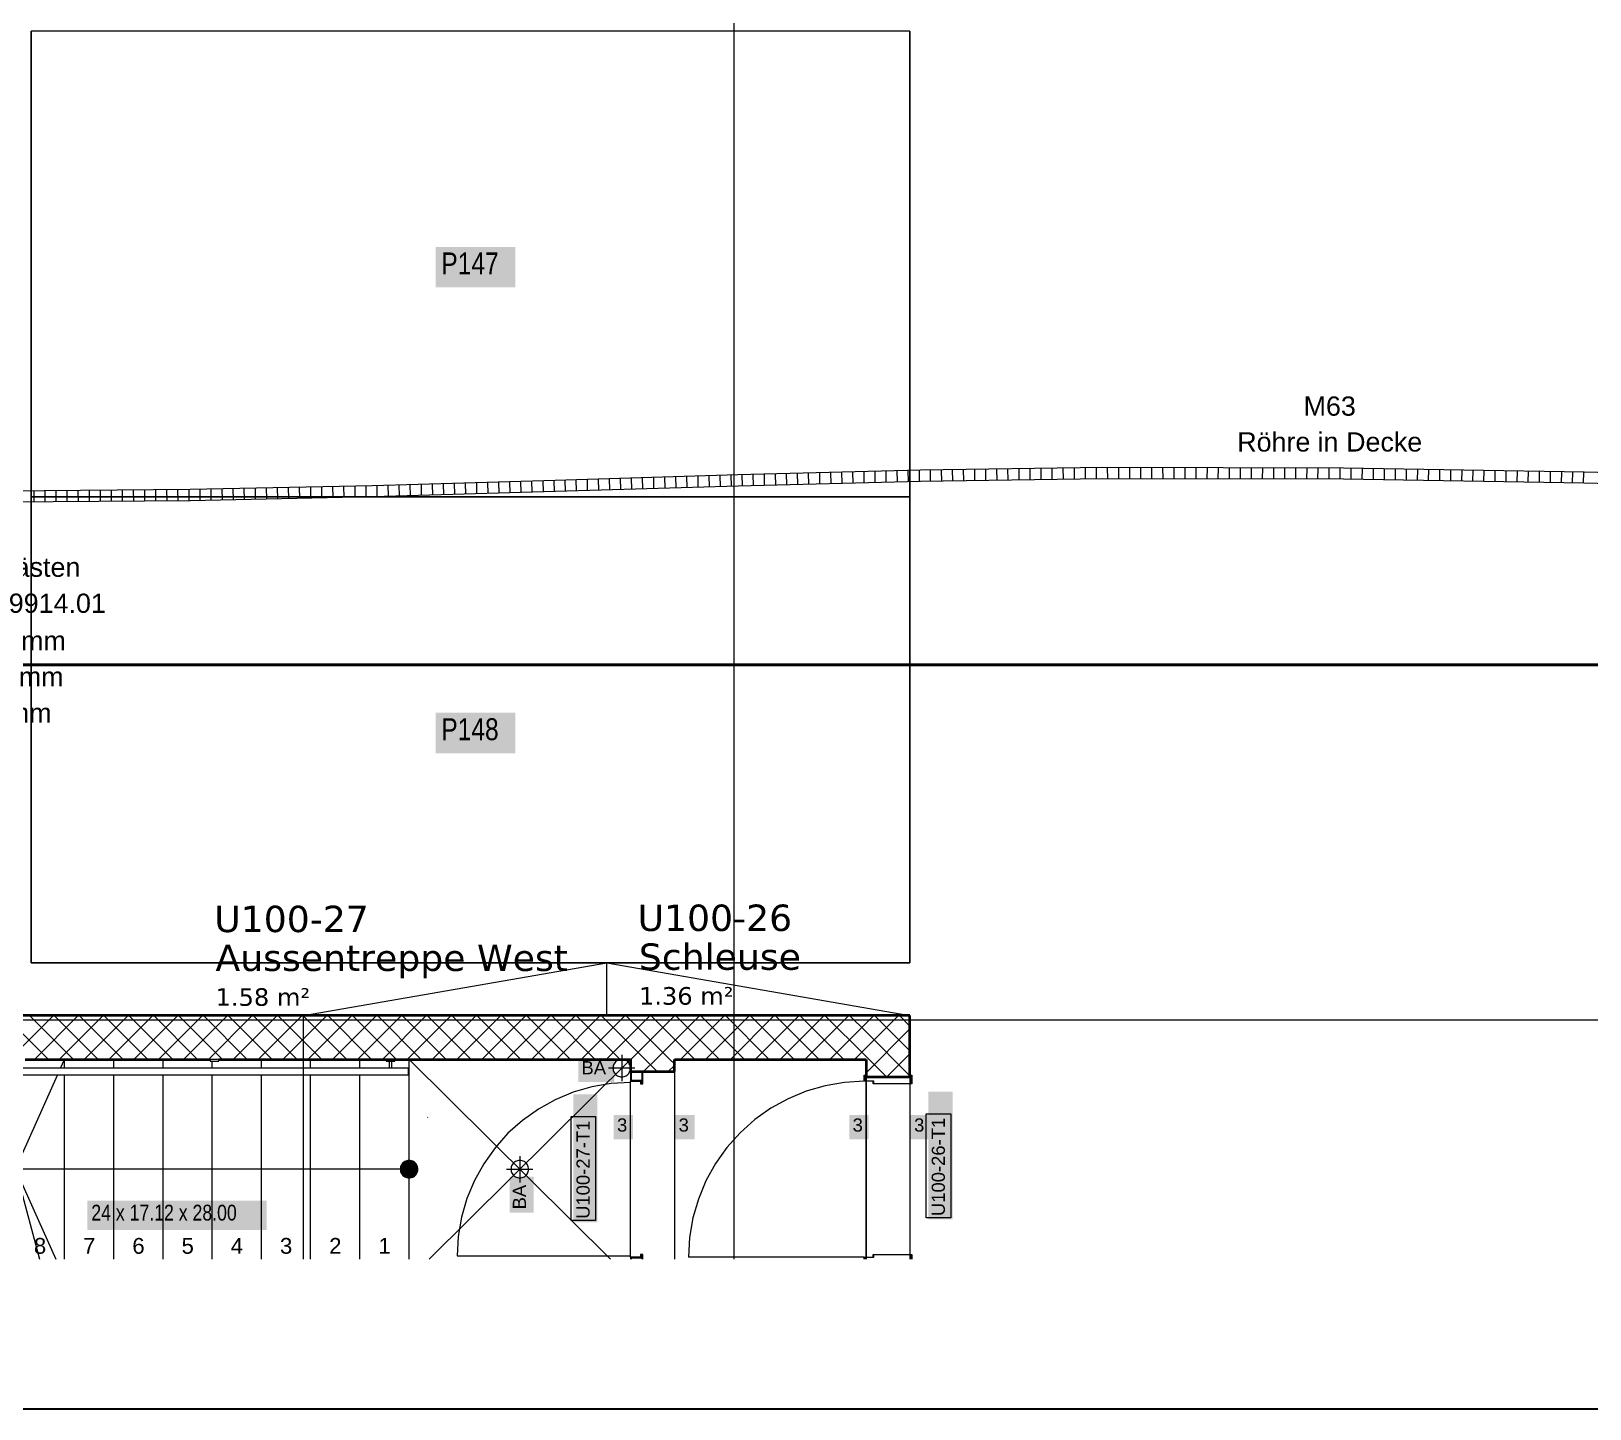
# Model space of a CAD drawing. Extents: x -882 to 613, y -179 to 707.
# Drawn here: x -494.5 to -317.1, y -174.5 to -17.7 of the extents above; entities that cross this region are included whole.
import ezdxf
from ezdxf.lldxf.tags import DXFTag

# ---------------------------------------------------------------- set-up
doc = ezdxf.new("R2010")
doc.units = 0
doc.layers.get('0').update_dxf_attribs({"lineweight": 13})
for name, color, linetype, lineweight, true_color in [('A-____-MATC-OTLN', 7, 'Strichpunkt - Mittel', 40, 0x0080ff), ('A-DETL-____-OTLN', 5, 'Continuous', 9, 0x0000ff), ('EL01_WAN_Röhre Decke', 1, 'Continuous', 13, 0xff0000), ('EL01_WAN_Röhre Decke Typ', 1, 'Continuous', 13, 0xff0000)]:
    doc.layers.add(name, color=color, linetype=linetype, lineweight=lineweight, true_color=true_color)
for name, color, linetype, lineweight in [('A-____-NOTE-TEXT', 7, 'Continuous', 9), ('A-AREA-____-IDEN', 7, 'Continuous', 5), ('A-DOOR-____-IDEN', 7, 'Continuous', 5), ('A-DOOR-____-OTLN', 7, 'Continuous', 9), ('A-DOOR-FRAM-MCUT', 7, 'Continuous', 9), ('A-DOOR-OPNG-OTLN', 7, 'Continuous', 9), ('A-FLOR-____-OTLN', 7, 'Continuous', 9), ('A-FLOR-HRAL-OTLN', 7, 'Continuous', 9), ('A-WALL-____-MCUT', 7, 'Continuous', 35), ('A-WALL-____-PATT', 7, 'Continuous', 35), ('C-PRKG-____-IDEN', 7, 'Continuous', 5), ('C-PRKG-____-OTLN', 7, 'Continuous', 9), ('I-WALL-____-OTLN', 7, 'Continuous', 9), ('S-GRID-____-OTLN', 7, 'Continuous', 5), ('S-STRS-____-IDEN', 7, 'Continuous', 9), ('S-STRS-____-MBND', 7, '_Strichpunkt - Fein', 9), ('S-STRS-____-OTLN', 7, 'Continuous', 9)]:
    doc.layers.add(name, color=color, linetype=linetype, lineweight=lineweight)
doc.styles.get("Standard").update_dxf_attribs({"font": 'arial.ttf'})
tags = doc.linetypes.add('_Rasterlinie_', pattern=[0.375, 0.2, -0.05, 0.075, -0.05]).pattern_tags.tags
tags[10:11] = [DXFTag(74, 4), DXFTag(75, 0), DXFTag(340, '0'), DXFTag(46, 1.0), DXFTag(50, 0.0), DXFTag(44, 0.0), DXFTag(45, 0.0)]
tags[8:9] = [DXFTag(74, 4), DXFTag(75, 0), DXFTag(340, '0'), DXFTag(46, 1.0), DXFTag(50, 0.0), DXFTag(44, 0.0), DXFTag(45, 0.0)]
tags[6:7] = [DXFTag(74, 4), DXFTag(75, 0), DXFTag(340, '0'), DXFTag(46, 1.0), DXFTag(50, 0.0), DXFTag(44, 0.0), DXFTag(45, 0.0)]
tags[4:5] = [DXFTag(74, 4), DXFTag(75, 0), DXFTag(340, '0'), DXFTag(46, 1.0), DXFTag(50, 0.0), DXFTag(44, 0.0), DXFTag(45, 0.0)]
tags = doc.linetypes.add('_Strichpunkt - Fein', pattern=[0.2, 0.1, -0.05, 0, -0.05]).pattern_tags.tags
tags[10:11] = [DXFTag(74, 4), DXFTag(75, 0), DXFTag(340, '0'), DXFTag(46, 1.0), DXFTag(50, 0.0), DXFTag(44, 0.0), DXFTag(45, 0.0)]
tags[8:9] = [DXFTag(74, 4), DXFTag(75, 0), DXFTag(340, '0'), DXFTag(46, 1.0), DXFTag(50, 0.0), DXFTag(44, 0.0), DXFTag(45, 0.0)]
tags[6:7] = [DXFTag(74, 4), DXFTag(75, 0), DXFTag(340, '0'), DXFTag(46, 1.0), DXFTag(50, 0.0), DXFTag(44, 0.0), DXFTag(45, 0.0)]
tags[4:5] = [DXFTag(74, 4), DXFTag(75, 0), DXFTag(340, '0'), DXFTag(46, 1.0), DXFTag(50, 0.0), DXFTag(44, 0.0), DXFTag(45, 0.0)]
tags = doc.linetypes.add('_Verdeckte Linien_', pattern=[0.15, 0.1, -0.05]).pattern_tags.tags
tags[6:7] = [DXFTag(74, 4), DXFTag(75, 0), DXFTag(340, '0'), DXFTag(46, 1.0), DXFTag(50, 0.0), DXFTag(44, 0.0), DXFTag(45, 0.0)]
tags[4:5] = [DXFTag(74, 4), DXFTag(75, 0), DXFTag(340, '0'), DXFTag(46, 1.0), DXFTag(50, 0.0), DXFTag(44, 0.0), DXFTag(45, 0.0)]
tags = doc.linetypes.add('Gestrichelt', pattern=[0.1, 0.05, -0.05]).pattern_tags.tags
tags[6:7] = [DXFTag(74, 4), DXFTag(75, 0), DXFTag(340, '0'), DXFTag(46, 1.0), DXFTag(50, 0.0), DXFTag(44, 0.0), DXFTag(45, 0.0)]
tags[4:5] = [DXFTag(74, 4), DXFTag(75, 0), DXFTag(340, '0'), DXFTag(46, 1.0), DXFTag(50, 0.0), DXFTag(44, 0.0), DXFTag(45, 0.0)]
tags = doc.linetypes.add('Grundrissdarstellung Sturz', pattern=[0.25, 0.15, -0.05, 0, -0.05]).pattern_tags.tags
tags[10:11] = [DXFTag(74, 4), DXFTag(75, 0), DXFTag(340, '0'), DXFTag(46, 1.0), DXFTag(50, 0.0), DXFTag(44, 0.0), DXFTag(45, 0.0)]
tags[8:9] = [DXFTag(74, 4), DXFTag(75, 0), DXFTag(340, '0'), DXFTag(46, 1.0), DXFTag(50, 0.0), DXFTag(44, 0.0), DXFTag(45, 0.0)]
tags[6:7] = [DXFTag(74, 4), DXFTag(75, 0), DXFTag(340, '0'), DXFTag(46, 1.0), DXFTag(50, 0.0), DXFTag(44, 0.0), DXFTag(45, 0.0)]
tags[4:5] = [DXFTag(74, 4), DXFTag(75, 0), DXFTag(340, '0'), DXFTag(46, 1.0), DXFTag(50, 0.0), DXFTag(44, 0.0), DXFTag(45, 0.0)]
tags = doc.linetypes.add('Strichpunkt - Mittel', pattern=[0.35, 0.15, -0.1, 0, -0.1]).pattern_tags.tags
tags[10:11] = [DXFTag(74, 4), DXFTag(75, 0), DXFTag(340, '0'), DXFTag(46, 1.0), DXFTag(50, 0.0), DXFTag(44, 0.0), DXFTag(45, 0.0)]
tags[8:9] = [DXFTag(74, 4), DXFTag(75, 0), DXFTag(340, '0'), DXFTag(46, 1.0), DXFTag(50, 0.0), DXFTag(44, 0.0), DXFTag(45, 0.0)]
tags[6:7] = [DXFTag(74, 4), DXFTag(75, 0), DXFTag(340, '0'), DXFTag(46, 1.0), DXFTag(50, 0.0), DXFTag(44, 0.0), DXFTag(45, 0.0)]
tags[4:5] = [DXFTag(74, 4), DXFTag(75, 0), DXFTag(340, '0'), DXFTag(46, 1.0), DXFTag(50, 0.0), DXFTag(44, 0.0), DXFTag(45, 0.0)]

# ---------------------------------------------------------------- blocks, each defined once
blk = doc.blocks.new('Referenz-A0UJ2IESXE', base_point=(-902.38, -164.15))
at = {"layer": 'A-____-MATC-OTLN', "color": 0, "linetype": 'Strichpunkt - Mittel', "ltscale": 0.4}
blk.add_line((-854.49, -89.81), (391.8, -89.81), dxfattribs=at)
at = {"layer": 'A-____-NOTE-TEXT', "color": 0, "linetype": 'Continuous', "lineweight": 5, "ltscale": 0.13}
for p, q in [((-427.69, -134.78), (-427.81, -134.84)), ((-427.57, -134.74), (-427.69, -134.78)), ((-427.44, -134.72), (-427.57, -134.74)), ((-427.31, -134.71), (-427.44, -134.72)), ((-427.31, -134.21), (-427.31, -137.21)), ((-427.18, -134.72), (-427.31, -134.71)), ((-427.05, -134.74), (-427.18, -134.72)), ((-426.93, -134.78), (-427.05, -134.74)), ((-426.81, -134.84), (-426.93, -134.78)), ((-425.81, -135.71), (-428.81, -135.71)), ((-428.3, -135.58), (-428.31, -135.71)), ((-428.31, -135.71), (-428.3, -135.84)), ((-428.28, -135.45), (-428.3, -135.58)), ((-428.3, -135.84), (-428.28, -135.97)), ((-428.24, -135.33), (-428.28, -135.45)), ((-428.28, -135.97), (-428.24, -136.09)), ((-428.18, -135.21), (-428.24, -135.33)), ((-428.24, -136.09), (-428.18, -136.21)), ((-428.11, -135.1), (-428.18, -135.21)), ((-428.18, -136.21), (-428.11, -136.32)), ((-428.02, -135), (-428.11, -135.1)), ((-428.11, -136.32), (-428.02, -136.42)), ((-427.92, -134.91), (-428.02, -135)), ((-428.02, -136.42), (-427.92, -136.5)), ((-427.81, -134.84), (-427.92, -134.91)), ((-427.92, -136.5), (-427.81, -136.57)), ((-426.7, -134.91), (-426.81, -134.84)), ((-426.81, -136.57), (-426.7, -136.5)), ((-426.61, -135), (-426.7, -134.91)), ((-426.7, -136.5), (-426.61, -136.42)), ((-426.52, -135.1), (-426.61, -135)), ((-426.61, -136.42), (-426.52, -136.32)), ((-426.45, -135.21), (-426.52, -135.1)), ((-426.52, -136.32), (-426.45, -136.21)), ((-426.39, -135.33), (-426.45, -135.21)), ((-426.45, -136.21), (-426.39, -136.09)), ((-426.35, -135.45), (-426.39, -135.33)), ((-426.39, -136.09), (-426.35, -135.97)), ((-426.32, -135.58), (-426.35, -135.45)), ((-426.35, -135.97), (-426.32, -135.84)), ((-426.31, -135.71), (-426.32, -135.58)), ((-426.32, -135.84), (-426.31, -135.71)), ((-427.81, -136.57), (-427.69, -136.63)), ((-427.69, -136.63), (-427.57, -136.67)), ((-427.57, -136.67), (-427.44, -136.7)), ((-427.44, -136.7), (-427.31, -136.71)), ((-427.31, -136.71), (-427.18, -136.7)), ((-427.18, -136.7), (-427.05, -136.67)), ((-427.05, -136.67), (-426.93, -136.63)), ((-426.93, -136.63), (-426.81, -136.57)), ((-440.41, -147.21), (-437.41, -147.21)), ((-439.9, -147.08), (-439.91, -147.21)), ((-439.91, -147.21), (-439.9, -147.34)), ((-439.88, -146.95), (-439.9, -147.08)), ((-439.84, -146.83), (-439.88, -146.95)), ((-439.78, -146.71), (-439.84, -146.83)), ((-439.71, -146.6), (-439.78, -146.71)), ((-439.62, -146.5), (-439.71, -146.6)), ((-439.52, -146.41), (-439.62, -146.5)), ((-439.41, -146.34), (-439.52, -146.41)), ((-439.29, -146.28), (-439.41, -146.34)), ((-439.17, -146.24), (-439.29, -146.28)), ((-439.04, -146.22), (-439.17, -146.24)), ((-438.91, -146.21), (-439.04, -146.22)), ((-438.91, -145.71), (-438.91, -148.71)), ((-438.78, -146.22), (-438.91, -146.21)), ((-438.65, -146.24), (-438.78, -146.22)), ((-438.53, -146.28), (-438.65, -146.24)), ((-438.41, -146.34), (-438.53, -146.28)), ((-438.3, -146.41), (-438.41, -146.34)), ((-438.21, -146.5), (-438.3, -146.41)), ((-438.12, -146.6), (-438.21, -146.5)), ((-438.05, -146.71), (-438.12, -146.6)), ((-437.99, -146.83), (-438.05, -146.71)), ((-437.95, -146.95), (-437.99, -146.83)), ((-437.92, -147.08), (-437.95, -146.95)), ((-437.91, -147.21), (-437.92, -147.08)), ((-437.92, -147.34), (-437.91, -147.21)), ((-439.9, -147.34), (-439.88, -147.47)), ((-439.88, -147.47), (-439.84, -147.59)), ((-439.84, -147.59), (-439.78, -147.71)), ((-439.78, -147.71), (-439.71, -147.82)), ((-439.71, -147.82), (-439.62, -147.92)), ((-439.62, -147.92), (-439.52, -148)), ((-439.52, -148), (-439.41, -148.07)), ((-439.41, -148.07), (-439.29, -148.13)), ((-439.29, -148.13), (-439.17, -148.17)), ((-439.17, -148.17), (-439.04, -148.2)), ((-439.04, -148.2), (-438.91, -148.21)), ((-438.91, -148.21), (-438.78, -148.2)), ((-438.78, -148.2), (-438.65, -148.17)), ((-438.65, -148.17), (-438.53, -148.13)), ((-438.53, -148.13), (-438.41, -148.07)), ((-438.41, -148.07), (-438.3, -148)), ((-438.3, -148), (-438.21, -147.92)), ((-438.21, -147.92), (-438.12, -147.82)), ((-438.12, -147.82), (-438.05, -147.71)), ((-438.05, -147.71), (-437.99, -147.59)), ((-437.99, -147.59), (-437.95, -147.47)), ((-437.95, -147.47), (-437.92, -147.34))]:
    blk.add_line(p, q, dxfattribs=at)
at = {"layer": 'A-____-NOTE-TEXT', "color": 7, "linetype": 'Continuous', "lineweight": 5, "ltscale": 0.13, "true_color": 0xffffff}
for points in [[(-432.26, -137.29), (-428.15, -137.29), (-432.26, -134.54)], [(-428.15, -137.29), (-432.26, -134.54), (-428.15, -134.54)], [(-428.22, -143.81), (-426.02, -143.81), (-428.22, -141.06)], [(-426.02, -143.81), (-428.22, -141.06), (-426.02, -141.06)], [(-421.22, -143.81), (-419.02, -143.81), (-421.22, -141.06)], [(-419.02, -143.81), (-421.22, -141.06), (-419.02, -141.06)], [(-401.42, -143.81), (-399.22, -143.81), (-401.42, -141.06)], [(-399.22, -143.81), (-401.42, -141.06), (-399.22, -141.06)], [(-394.42, -143.81), (-392.22, -143.81), (-394.42, -141.06)], [(-392.22, -143.81), (-394.42, -141.06), (-392.22, -141.06)], [(-440.08, -152.16), (-437.33, -152.16), (-440.08, -148.04)], [(-437.33, -152.16), (-440.08, -148.04), (-437.33, -148.04)]]:
    blk.add_solid(points, dxfattribs=at)
at = {"layer": 'A-AREA-____-IDEN', "color": 0, "linetype": 'Continuous', "ltscale": 0.13}
blk.add_line((-449.38, -141.33), (-449.41, -141.29), dxfattribs=at)
at = {"layer": 'A-DETL-____-OTLN', "color": 0, "linetype": 'Gestrichelt', "ltscale": 0.13}
blk.add_line((-463.51, -157.46), (-463.51, -129.71), dxfattribs=at)
at = {"layer": 'A-DOOR-____-IDEN', "color": 0, "linetype": 'Continuous', "ltscale": 0.13}
for p, q in [((-433.08, -153.06), (-433.08, -141.22)), ((-433.08, -141.22), (-430.3, -141.22)), ((-430.3, -141.22), (-430.3, -153.06)), ((-392.65, -152.74), (-392.65, -140.9)), ((-392.65, -140.9), (-389.87, -140.9)), ((-389.87, -140.9), (-389.87, -152.74)), ((-430.3, -153.06), (-433.08, -153.06)), ((-389.87, -152.74), (-392.65, -152.74))]:
    blk.add_line(p, q, dxfattribs=at)
at = {"layer": 'A-DOOR-____-IDEN', "color": 7, "linetype": 'Continuous', "ltscale": 0.13, "true_color": 0xffffff}
for points in [[(-432.83, -153.24), (-430.07, -153.24), (-432.83, -138.7)], [(-430.07, -153.24), (-432.83, -138.7), (-430.07, -138.7)], [(-392.41, -152.91), (-389.65, -152.91), (-392.41, -138.37)], [(-389.65, -152.91), (-392.41, -138.37), (-389.65, -138.37)]]:
    blk.add_solid(points, dxfattribs=at)
at = {"layer": 'A-DOOR-____-OTLN', "color": 0, "linetype": 'Grundrissdarstellung Sturz', "ltscale": 0.13}
for p, q in [((-399.51, -136.71), (-399.51, -143.71)), ((-394.51, -136.71), (-394.51, -143.71)), ((-399.51, -143.71), (-399.51, -145.81)), ((-394.51, -143.71), (-394.51, -145.81)), ((-399.51, -145.81), (-399.51, -157.46)), ((-394.51, -145.81), (-394.51, -157.46))]:
    blk.add_line(p, q, dxfattribs=at)
at = {"layer": 'A-DOOR-FRAM-MCUT', "color": 0, "linetype": 'Continuous', "ltscale": 0.13}
for p, q in [((-426.31, -136.11), (-426.31, -137.21)), ((-426.21, -137.11), (-426.21, -136.11)), ((-425.01, -136.11), (-425.01, -137.41)), ((-424.91, -137.51), (-424.91, -136.11)), ((-399.71, -136.51), (-399.51, -136.51)), ((-399.71, -137.21), (-399.71, -136.51)), ((-399.67, -136.55), (-399.67, -137.17)), ((-399.51, -136.55), (-399.67, -136.55)), ((-394.51, -136.51), (-394.31, -136.51)), ((-394.35, -136.55), (-394.51, -136.55)), ((-394.35, -137.47), (-394.35, -136.55)), ((-394.31, -136.51), (-394.31, -137.51)), ((-426.31, -137.21), (-425.17, -137.21)), ((-425.07, -137.11), (-426.21, -137.11)), ((-425.17, -137.21), (-425.17, -137.51)), ((-425.17, -137.51), (-424.91, -137.51)), ((-425.07, -137.41), (-425.07, -137.11)), ((-425.01, -137.41), (-425.07, -137.41)), ((-398.71, -137.21), (-399.71, -137.21)), ((-399.67, -137.17), (-398.67, -137.17)), ((-398.71, -137.51), (-398.71, -137.21)), ((-394.31, -137.51), (-398.71, -137.51)), ((-398.67, -137.17), (-398.67, -137.47)), ((-398.67, -137.47), (-394.35, -137.47)), ((-425.17, -157.21), (-426.31, -157.21)), ((-426.31, -157.21), (-426.31, -157.46)), ((-426.21, -157.46), (-426.21, -157.31)), ((-426.21, -157.31), (-425.07, -157.31)), ((-424.91, -156.91), (-425.17, -156.91)), ((-425.17, -156.91), (-425.17, -157.21)), ((-425.07, -157.31), (-425.07, -157.01)), ((-425.07, -157.01), (-425.01, -157.01)), ((-425.01, -157.01), (-425.01, -157.46)), ((-424.91, -157.46), (-424.91, -156.91)), ((-399.71, -157.21), (-398.71, -157.21)), ((-399.71, -157.46), (-399.71, -157.21)), ((-399.67, -157.25), (-399.67, -157.46)), ((-398.67, -157.25), (-399.67, -157.25)), ((-398.71, -156.91), (-394.31, -156.91)), ((-398.71, -157.21), (-398.71, -156.91)), ((-398.67, -156.95), (-398.67, -157.25)), ((-394.35, -156.95), (-398.67, -156.95)), ((-394.35, -157.46), (-394.35, -156.95)), ((-394.31, -156.91), (-394.31, -157.46))]:
    blk.add_line(p, q, dxfattribs=at)
at = {"layer": 'A-DOOR-OPNG-OTLN', "color": 0, "linetype": 'Continuous', "ltscale": 0.13}
for p, q in [((-430.7, -137.84), (-432.83, -138.45)), ((-428.52, -137.47), (-430.7, -137.84)), ((-426.31, -137.35), (-428.52, -137.47)), ((-406.32, -138.33), (-408.39, -139.19)), ((-404.16, -137.71), (-406.32, -138.33)), ((-401.95, -137.33), (-404.16, -137.71)), ((-399.71, -137.21), (-401.95, -137.33)), ((-434.87, -139.3), (-436.8, -140.37)), ((-432.83, -138.45), (-434.87, -139.3)), ((-408.39, -139.19), (-410.35, -140.27)), ((-438.61, -141.65), (-440.26, -143.12)), ((-436.8, -140.37), (-438.61, -141.65)), ((-412.18, -141.57), (-413.85, -143.07)), ((-410.35, -140.27), (-412.18, -141.57)), ((-440.26, -143.12), (-441.73, -144.77)), ((-413.85, -143.07), (-415.35, -144.74)), ((-441.73, -144.77), (-443.01, -146.58)), ((-415.35, -144.74), (-416.65, -146.57)), ((-443.01, -146.58), (-444.08, -148.51)), ((-416.65, -146.57), (-417.73, -148.53)), ((-444.08, -148.51), (-444.93, -150.55)), ((-417.73, -148.53), (-418.59, -150.6)), ((-444.93, -150.55), (-445.54, -152.68)), ((-418.59, -150.6), (-419.21, -152.76)), ((-445.54, -152.68), (-445.91, -154.86)), ((-419.21, -152.76), (-419.59, -154.97)), ((-445.91, -154.86), (-446.03, -157.07)), ((-419.59, -154.97), (-419.71, -157.21)), ((-446.03, -157.07), (-426.31, -157.07)), ((-399.71, -157.21), (-419.71, -157.21))]:
    blk.add_line(p, q, dxfattribs=at)
at = {"layer": 'A-FLOR-____-OTLN', "color": 0, "linetype": 'Continuous', "ltscale": 0.13}
for p, q in [((-463.51, -129.71), (-429.01, -123.71)), ((-429.01, -129.71), (-429.01, -123.71)), ((-429.01, -123.71), (-394.51, -129.71)), ((-428.58, -157.46), (-451.51, -134.71)), ((-449.24, -157.46), (-426.31, -134.71))]:
    blk.add_line(p, q, dxfattribs=at)
at = {"layer": 'A-FLOR-HRAL-OTLN', "color": 0, "linetype": 'Continuous', "ltscale": 0.13}
for p, q in [((-474.16, -134.71), (-474.16, -134.91)), ((-473.66, -134.71), (-474.16, -134.71)), ((-473.16, -134.71), (-473.66, -134.71)), ((-473.16, -134.91), (-473.16, -134.71)), ((-454.12, -134.71), (-454.12, -134.91)), ((-453.12, -134.91), (-453.12, -134.71)), ((-451.62, -135.71), (-499.39, -135.71)), ((-451.62, -136.51), (-499.18, -136.51)), ((-474.16, -134.91), (-473.66, -134.91)), ((-473.66, -134.91), (-473.16, -134.91)), ((-454.12, -134.91), (-453.62, -134.91)), ((-453.77, -134.91), (-453.77, -135.71)), ((-453.62, -134.91), (-453.12, -134.91)), ((-453.47, -135.71), (-453.47, -134.91)), ((-451.62, -135.71), (-451.62, -136.51))]:
    blk.add_line(p, q, dxfattribs=at)
at = {"layer": 'A-WALL-____-MCUT', "color": 0, "linetype": 'Continuous', "ltscale": 0.35}
for p, q in [((-394.51, -129.71), (-511.01, -129.71)), ((-394.51, -136.71), (-394.51, -129.71)), ((-495.21, -134.71), (-474.16, -134.71)), ((-473.16, -134.71), (-426.31, -134.71)), ((-426.31, -134.71), (-426.31, -136.11)), ((-421.31, -134.71), (-399.51, -134.71)), ((-421.31, -136.11), (-421.31, -134.71)), ((-399.51, -134.71), (-399.51, -136.71)), ((-426.31, -136.11), (-421.31, -136.11)), ((-399.51, -136.71), (-394.51, -136.71))]:
    blk.add_line(p, q, dxfattribs=at)
at = {"layer": 'A-WALL-____-PATT', "color": 0, "linetype": 'Continuous', "lineweight": 9, "ltscale": 0.13}
for p, q in [((-492.54, -134.71), (-497.54, -129.71)), ((-496.98, -134.71), (-491.98, -129.71)), ((-489.71, -134.71), (-494.71, -129.71)), ((-494.15, -134.71), (-489.15, -129.71)), ((-486.89, -134.71), (-491.89, -129.71)), ((-491.32, -134.71), (-486.32, -129.71)), ((-484.06, -134.71), (-489.06, -129.71)), ((-488.49, -134.71), (-483.49, -129.71)), ((-481.23, -134.71), (-486.23, -129.71)), ((-485.66, -134.71), (-480.66, -129.71)), ((-478.4, -134.71), (-483.4, -129.71)), ((-482.83, -134.71), (-477.83, -129.71)), ((-475.57, -134.71), (-480.57, -129.71)), ((-480.01, -134.71), (-475.01, -129.71)), ((-472.74, -134.71), (-477.74, -129.71)), ((-477.18, -134.71), (-472.18, -129.71)), ((-469.92, -134.71), (-474.92, -129.71)), ((-474.35, -134.71), (-469.35, -129.71)), ((-467.09, -134.71), (-472.09, -129.71)), ((-471.52, -134.71), (-466.52, -129.71)), ((-464.26, -134.71), (-469.26, -129.71)), ((-468.69, -134.71), (-463.69, -129.71)), ((-461.43, -134.71), (-466.43, -129.71)), ((-465.86, -134.71), (-460.86, -129.71)), ((-458.6, -134.71), (-463.6, -129.71)), ((-463.03, -134.71), (-458.03, -129.71)), ((-455.77, -134.71), (-460.77, -129.71)), ((-460.21, -134.71), (-455.21, -129.71)), ((-452.94, -134.71), (-457.94, -129.71)), ((-457.38, -134.71), (-452.38, -129.71)), ((-450.12, -134.71), (-455.12, -129.71)), ((-454.55, -134.71), (-449.55, -129.71)), ((-447.29, -134.71), (-452.29, -129.71)), ((-451.72, -134.71), (-446.72, -129.71)), ((-444.46, -134.71), (-449.46, -129.71)), ((-448.89, -134.71), (-443.89, -129.71)), ((-441.63, -134.71), (-446.63, -129.71)), ((-446.06, -134.71), (-441.06, -129.71)), ((-438.8, -134.71), (-443.8, -129.71)), ((-443.24, -134.71), (-438.24, -129.71)), ((-435.97, -134.71), (-440.97, -129.71)), ((-440.41, -134.71), (-435.41, -129.71)), ((-433.15, -134.71), (-438.15, -129.71)), ((-437.58, -134.71), (-432.58, -129.71)), ((-430.32, -134.71), (-435.32, -129.71)), ((-434.75, -134.71), (-429.75, -129.71)), ((-427.49, -134.71), (-432.49, -129.71)), ((-431.92, -134.71), (-426.92, -129.71)), ((-424.66, -134.71), (-429.66, -129.71)), ((-429.09, -134.71), (-424.09, -129.71)), ((-421.83, -134.71), (-426.83, -129.71)), ((-426.27, -134.71), (-421.27, -129.71)), ((-419, -134.71), (-424, -129.71)), ((-423.44, -134.71), (-418.44, -129.71)), ((-416.18, -134.71), (-421.18, -129.71)), ((-420.61, -134.71), (-415.61, -129.71)), ((-413.35, -134.71), (-418.35, -129.71)), ((-417.78, -134.71), (-412.78, -129.71)), ((-410.52, -134.71), (-415.52, -129.71)), ((-414.95, -134.71), (-409.95, -129.71)), ((-407.69, -134.71), (-412.69, -129.71)), ((-412.12, -134.71), (-407.12, -129.71)), ((-404.86, -134.71), (-409.86, -129.71)), ((-409.29, -134.71), (-404.29, -129.71)), ((-402.03, -134.71), (-407.03, -129.71)), ((-406.47, -134.71), (-401.47, -129.71)), ((-399.51, -134.4), (-404.2, -129.71)), ((-403.64, -134.71), (-399.51, -130.58)), ((-399.51, -131.57), (-401.38, -129.71)), ((-399.51, -130.58), (-398.64, -129.71)), ((-399.51, -133.41), (-395.81, -129.71)), ((-399.51, -136.24), (-394.51, -131.24)), ((-394.51, -133.74), (-398.55, -129.71)), ((-394.51, -130.92), (-395.72, -129.71)), ((-394.51, -136.57), (-399.51, -131.57)), ((-426.31, -134.75), (-426.27, -134.71)), ((-424.84, -136.11), (-423.44, -134.71)), ((-423.26, -136.11), (-424.66, -134.71)), ((-421.31, -135.23), (-421.83, -134.71)), ((-400.81, -134.71), (-399.51, -133.41)), ((-397.2, -136.71), (-399.51, -134.4)), ((-397.15, -136.71), (-394.51, -134.07)), ((-426.09, -136.11), (-426.31, -135.88)), ((-422.01, -136.11), (-421.31, -135.41))]:
    blk.add_line(p, q, dxfattribs=at)
at = {"layer": 'C-PRKG-____-IDEN', "color": 7, "linetype": 'Continuous', "ltscale": 0.13, "true_color": 0xffffff}
for points in [[(-448.47, -46.89), (-439.4, -46.89), (-448.47, -42.29)], [(-439.4, -46.89), (-448.47, -42.29), (-439.4, -42.29)], [(-448.47, -99.88), (-439.4, -99.88), (-448.47, -95.28)], [(-439.4, -99.88), (-448.47, -95.28), (-439.4, -95.28)]]:
    blk.add_solid(points, dxfattribs=at)
at = {"layer": 'C-PRKG-____-OTLN', "color": 0, "linetype": 'Continuous', "ltscale": 0.13}
for p, q in [((-494.51, -17.73), (-494.51, -70.72)), ((-394.51, -17.73), (-494.51, -17.73)), ((-494.51, -17.73), (-494.51, -70.72)), ((-494.51, -70.72), (-494.51, -17.73)), ((-494.51, -17.73), (-494.51, -17.73)), ((-394.51, -17.73), (-394.51, -70.72)), ((-394.51, -70.72), (-394.51, -17.73)), ((-394.51, -17.73), (-394.51, -70.72)), ((-394.51, -17.73), (-394.51, -17.73)), ((-494.51, -70.72), (-494.51, -123.71)), ((-394.51, -70.72), (-494.51, -70.72)), ((-394.51, -70.72), (-494.51, -70.72)), ((-494.51, -70.72), (-494.51, -123.71)), ((-494.51, -123.71), (-494.51, -70.72)), ((-494.51, -70.72), (-394.51, -70.72)), ((-494.51, -70.72), (-494.51, -70.72)), ((-394.51, -70.72), (-494.51, -70.72)), ((-494.51, -70.72), (-394.51, -70.72)), ((-394.51, -70.72), (-494.51, -70.72)), ((-494.51, -70.72), (-494.51, -70.72)), ((-394.51, -70.72), (-394.51, -123.71)), ((-394.51, -123.71), (-394.51, -70.72)), ((-394.51, -70.72), (-394.51, -123.71)), ((-394.51, -70.72), (-394.51, -70.72)), ((-394.51, -70.72), (-394.51, -70.72)), ((-394.51, -123.71), (-494.51, -123.71)), ((-494.51, -123.71), (-394.51, -123.71)), ((-394.51, -123.71), (-494.51, -123.71)), ((-494.51, -123.71), (-494.51, -123.71)), ((-394.51, -123.71), (-394.51, -123.71))]:
    blk.add_line(p, q, dxfattribs=at)
at = {"layer": 'I-WALL-____-OTLN', "color": 0, "linetype": 'Continuous', "ltscale": 0.13}
for p, q in [((-421.31, -136.11), (-421.31, -157.46)), ((-426.31, -157.21), (-426.31, -137.21)), ((-399.51, -137.17), (-399.51, -136.71)), ((-399.51, -157.21), (-399.51, -137.21)), ((-394.51, -136.71), (-394.51, -137.47)), ((-394.51, -137.51), (-394.51, -156.91)), ((-399.51, -157.46), (-399.51, -157.25)), ((-394.51, -156.95), (-394.51, -157.46))]:
    blk.add_line(p, q, dxfattribs=at)
at = {"layer": 'S-GRID-____-OTLN', "color": 0, "linetype": '_Rasterlinie_', "ltscale": 0.13}
for p, q in [((-414.51, -157.46), (-414.51, 660.29)), ((-854.49, -130.21), (391.8, -130.21))]:
    blk.add_line(p, q, dxfattribs=at)
at = {"layer": 'S-STRS-____-IDEN', "color": 7, "linetype": 'Continuous', "lineweight": 5, "ltscale": 0.13, "true_color": 0xffffff}
for points in [[(-488.12, -154.11), (-467.73, -154.11), (-488.12, -150.8)], [(-467.73, -154.11), (-488.12, -150.8), (-467.73, -150.8)], [(-488.12, -150.8), (-467.73, -150.8), (-488.12, -150.8)]]:
    blk.add_solid(points, dxfattribs=at)
at = {"layer": 'S-STRS-____-MBND', "color": 0, "linetype": 'Continuous', "ltscale": 0.13}
blk.add_line((-499.66, -134.71), (-493.57, -157.46), dxfattribs=at)
at = {"layer": 'S-STRS-____-OTLN', "color": 0, "linetype": 'Continuous', "ltscale": 0.13}
for p, q in [((-491.16, -135.71), (-490.71, -134.71)), ((-490.71, -135.71), (-490.71, -134.71)), ((-485.11, -135.71), (-485.11, -134.71)), ((-479.51, -135.71), (-479.51, -134.71)), ((-468.31, -135.71), (-468.31, -134.71)), ((-462.71, -135.71), (-462.71, -134.71)), ((-457.11, -135.71), (-457.11, -134.71)), ((-451.51, -157.46), (-451.51, -134.71)), ((-496.31, -147.21), (-491.52, -136.51)), ((-490.71, -157.46), (-490.71, -136.51)), ((-485.11, -157.46), (-485.11, -136.51)), ((-479.51, -157.46), (-479.51, -136.51)), ((-473.91, -135.71), (-473.91, -134.91)), ((-473.91, -157.46), (-473.91, -136.51)), ((-468.31, -157.46), (-468.31, -136.51)), ((-462.71, -157.46), (-462.71, -136.51)), ((-457.11, -157.46), (-457.11, -136.51)), ((-490.71, -147.21), (-496.31, -147.21)), ((-496.31, -147.21), (-491.72, -157.46)), ((-485.11, -147.21), (-490.71, -147.21)), ((-479.51, -147.21), (-485.11, -147.21)), ((-473.91, -147.21), (-479.51, -147.21)), ((-468.31, -147.21), (-473.91, -147.21)), ((-462.71, -147.21), (-468.31, -147.21)), ((-457.11, -147.21), (-462.71, -147.21)), ((-451.51, -147.21), (-457.11, -147.21)), ((-452.5, -147.08), (-452.51, -147.21)), ((-452.51, -147.21), (-452.5, -147.34)), ((-452.48, -146.95), (-452.5, -147.08)), ((-452.44, -146.83), (-452.48, -146.95)), ((-452.17, -146.45), (-452.47, -146.93)), ((-452.47, -146.93), (-452.47, -147.49)), ((-452.38, -146.71), (-452.44, -146.83)), ((-452.31, -146.6), (-452.38, -146.71)), ((-452.22, -146.5), (-452.31, -146.6)), ((-452.12, -146.41), (-452.22, -146.5)), ((-451.65, -146.22), (-452.17, -146.45)), ((-452.01, -146.34), (-452.12, -146.41)), ((-451.89, -146.28), (-452.01, -146.34)), ((-451.77, -146.24), (-451.89, -146.28)), ((-451.64, -146.22), (-451.77, -146.24)), ((-451.1, -146.3), (-451.65, -146.22)), ((-451.51, -146.21), (-451.64, -146.22)), ((-451.38, -146.22), (-451.51, -146.21)), ((-451.25, -146.24), (-451.38, -146.22)), ((-451.13, -146.28), (-451.25, -146.24)), ((-451.01, -146.34), (-451.13, -146.28)), ((-450.67, -146.67), (-451.1, -146.3)), ((-450.9, -146.41), (-451.01, -146.34)), ((-450.81, -146.5), (-450.9, -146.41)), ((-450.72, -146.6), (-450.81, -146.5)), ((-450.65, -146.71), (-450.72, -146.6)), ((-450.51, -147.21), (-450.67, -146.67)), ((-450.67, -147.75), (-450.51, -147.21)), ((-450.59, -146.83), (-450.65, -146.71)), ((-450.55, -146.95), (-450.59, -146.83)), ((-450.52, -147.08), (-450.55, -146.95)), ((-450.51, -147.21), (-450.52, -147.08)), ((-450.52, -147.34), (-450.51, -147.21)), ((-452.5, -147.34), (-452.48, -147.47)), ((-452.48, -147.47), (-452.44, -147.59)), ((-452.47, -147.49), (-452.17, -147.96)), ((-452.44, -147.59), (-452.38, -147.71)), ((-452.38, -147.71), (-452.31, -147.82)), ((-452.31, -147.82), (-452.22, -147.92)), ((-452.22, -147.92), (-452.12, -148)), ((-452.17, -147.96), (-451.65, -148.2)), ((-452.12, -148), (-452.01, -148.07)), ((-452.01, -148.07), (-451.89, -148.13)), ((-451.89, -148.13), (-451.77, -148.17)), ((-451.77, -148.17), (-451.64, -148.2)), ((-451.65, -148.2), (-451.1, -148.12)), ((-451.64, -148.2), (-451.51, -148.21)), ((-451.51, -148.21), (-451.38, -148.2)), ((-451.38, -148.2), (-451.25, -148.17)), ((-451.25, -148.17), (-451.13, -148.13)), ((-451.13, -148.13), (-451.01, -148.07)), ((-451.1, -148.12), (-450.67, -147.75)), ((-451.01, -148.07), (-450.9, -148)), ((-450.9, -148), (-450.81, -147.92)), ((-450.81, -147.92), (-450.72, -147.82)), ((-450.72, -147.82), (-450.65, -147.71)), ((-450.65, -147.71), (-450.59, -147.59)), ((-450.59, -147.59), (-450.55, -147.47)), ((-450.55, -147.47), (-450.52, -147.34))]:
    blk.add_line(p, q, dxfattribs=at)
at = {"layer": 'S-STRS-____-OTLN', "color": 0, "linetype": '_Verdeckte Linien_', "ltscale": 0.13}
for p, q in [((-490.71, -135.71), (-490.71, -134.71)), ((-485.11, -135.71), (-485.11, -134.71)), ((-479.51, -135.71), (-479.51, -134.71)), ((-468.31, -135.71), (-468.31, -134.71)), ((-462.71, -135.71), (-462.71, -134.71)), ((-457.11, -135.71), (-457.11, -134.71)), ((-451.51, -157.46), (-451.51, -134.71)), ((-490.71, -157.46), (-490.71, -136.51)), ((-485.11, -157.46), (-485.11, -136.51)), ((-479.51, -157.46), (-479.51, -136.51)), ((-473.91, -135.71), (-473.91, -134.91)), ((-473.91, -157.46), (-473.91, -136.51)), ((-468.31, -157.46), (-468.31, -136.51)), ((-462.71, -157.46), (-462.71, -136.51)), ((-457.11, -157.46), (-457.11, -136.51))]:
    blk.add_line(p, q, dxfattribs=at)
at = {"layer": 'S-STRS-____-OTLN', "color": 0, "linetype": 'Continuous', "ltscale": 0.13}
for points in [[(-452.5, -147.21), (-452.51, -147.21), (-452.5, -147.05)], [(-452.5, -147.36), (-452.5, -147.21), (-452.51, -147.21)], [(-452.46, -147.05), (-452.5, -147.05), (-452.46, -146.9)], [(-452.48, -147.36), (-452.5, -147.36), (-452.5, -147.05)], [(-452.46, -147.52), (-452.46, -147.05), (-452.5, -147.05)], [(-452.17, -146.93), (-452.47, -146.93), (-452.17, -146.45)], [(-452.31, -147.49), (-452.47, -147.49), (-452.47, -146.93)], [(-452.17, -147.96), (-452.17, -146.93), (-452.47, -146.93)], [(-452.4, -146.9), (-452.46, -146.9), (-452.4, -146.75)], [(-452.41, -147.52), (-452.46, -147.52), (-452.46, -146.9)], [(-452.4, -147.66), (-452.4, -146.9), (-452.46, -146.9)], [(-452.32, -146.75), (-452.4, -146.75), (-452.32, -146.62)], [(-452.33, -147.66), (-452.4, -147.66), (-452.4, -146.75)], [(-452.32, -147.8), (-452.32, -146.75), (-452.4, -146.75)], [(-452.22, -146.62), (-452.32, -146.62), (-452.22, -146.5)], [(-452.23, -147.8), (-452.32, -147.8), (-452.32, -146.62)], [(-452.22, -147.92), (-452.22, -146.62), (-452.32, -146.62)], [(-452.1, -146.5), (-452.22, -146.5), (-452.1, -146.4)], [(-452.11, -147.92), (-452.22, -147.92), (-452.22, -146.5)], [(-452.1, -148.02), (-452.1, -146.5), (-452.22, -146.5)], [(-451.65, -146.45), (-452.17, -146.45), (-451.65, -146.22)], [(-451.72, -147.96), (-452.17, -147.96), (-452.17, -146.45)], [(-451.65, -148.2), (-451.65, -146.45), (-452.17, -146.45)], [(-451.97, -146.4), (-452.1, -146.4), (-451.97, -146.32)], [(-451.97, -148.02), (-452.1, -148.02), (-452.1, -146.4)], [(-451.97, -148.1), (-451.97, -146.4), (-452.1, -146.4)], [(-451.82, -146.32), (-451.97, -146.32), (-451.82, -146.26)], [(-451.83, -148.1), (-451.97, -148.1), (-451.97, -146.32)], [(-451.82, -148.16), (-451.82, -146.32), (-451.97, -146.32)], [(-451.67, -146.26), (-451.82, -146.26), (-451.67, -146.22)], [(-451.67, -148.16), (-451.82, -148.16), (-451.82, -146.26)], [(-451.67, -148.2), (-451.67, -146.26), (-451.82, -146.26)], [(-451.51, -146.22), (-451.67, -146.22), (-451.51, -146.21)], [(-451.51, -148.2), (-451.67, -148.2), (-451.67, -146.22)], [(-451.51, -148.21), (-451.51, -146.22), (-451.67, -146.22)], [(-451.1, -148.12), (-451.65, -148.12), (-451.65, -146.22)], [(-451.1, -146.3), (-451.63, -146.3), (-451.65, -146.22)], [(-451.1, -148.12), (-451.1, -146.3), (-451.63, -146.3)], [(-451.36, -148.2), (-451.51, -148.2), (-451.51, -146.21)], [(-451.36, -146.22), (-451.51, -146.22), (-451.51, -146.21)], [(-451.36, -148.2), (-451.36, -146.22), (-451.51, -146.22)], [(-451.2, -148.16), (-451.36, -148.16), (-451.36, -146.22)], [(-451.2, -146.26), (-451.35, -146.26), (-451.36, -146.22)], [(-451.2, -148.16), (-451.2, -146.26), (-451.35, -146.26)], [(-451.06, -148.1), (-451.2, -148.1), (-451.2, -146.26)], [(-451.06, -146.32), (-451.2, -146.32), (-451.2, -146.26)], [(-451.06, -148.1), (-451.06, -146.32), (-451.2, -146.32)], [(-450.67, -147.75), (-451.1, -147.75), (-451.1, -146.3)], [(-450.67, -146.67), (-450.99, -146.67), (-451.1, -146.3)], [(-450.92, -148.02), (-451.06, -148.02), (-451.06, -146.32)], [(-450.92, -146.4), (-451.05, -146.4), (-451.06, -146.32)], [(-450.92, -148.02), (-450.92, -146.4), (-451.05, -146.4)], [(-450.67, -147.75), (-450.67, -146.67), (-450.99, -146.67)], [(-450.81, -147.92), (-450.92, -147.92), (-450.92, -146.4)], [(-450.81, -146.5), (-450.92, -146.5), (-450.92, -146.4)], [(-450.81, -147.92), (-450.81, -146.5), (-450.92, -146.5)], [(-450.7, -147.8), (-450.81, -147.8), (-450.81, -146.5)], [(-450.7, -146.62), (-450.8, -146.62), (-450.81, -146.5)], [(-450.7, -147.8), (-450.7, -146.62), (-450.8, -146.62)], [(-450.62, -147.66), (-450.7, -147.66), (-450.7, -146.62)], [(-450.62, -146.75), (-450.69, -146.75), (-450.7, -146.62)], [(-450.62, -147.66), (-450.62, -146.75), (-450.69, -146.75)], [(-450.51, -147.21), (-450.67, -147.21), (-450.67, -146.67)], [(-450.67, -147.75), (-450.51, -147.21), (-450.67, -147.21)], [(-450.56, -147.52), (-450.62, -147.52), (-450.62, -146.75)], [(-450.56, -146.9), (-450.61, -146.9), (-450.62, -146.75)], [(-450.56, -147.52), (-450.56, -146.9), (-450.61, -146.9)], [(-450.52, -147.36), (-450.56, -147.36), (-450.56, -146.9)], [(-450.52, -147.05), (-450.55, -147.05), (-450.56, -146.9)], [(-450.52, -147.36), (-450.52, -147.05), (-450.55, -147.05)], [(-450.51, -147.21), (-450.52, -147.21), (-450.52, -147.05)], [(-450.52, -147.36), (-450.51, -147.21), (-450.52, -147.21)], [(-452.46, -147.52), (-452.48, -147.36), (-452.5, -147.36)], [(-452.17, -147.96), (-452.31, -147.49), (-452.47, -147.49)], [(-452.4, -147.66), (-452.41, -147.52), (-452.46, -147.52)], [(-452.32, -147.8), (-452.33, -147.66), (-452.4, -147.66)], [(-452.22, -147.92), (-452.23, -147.8), (-452.32, -147.8)], [(-452.1, -148.02), (-452.11, -147.92), (-452.22, -147.92)], [(-451.65, -148.2), (-451.72, -147.96), (-452.17, -147.96)], [(-451.97, -148.1), (-451.97, -148.02), (-452.1, -148.02)], [(-451.82, -148.16), (-451.83, -148.1), (-451.97, -148.1)], [(-451.67, -148.2), (-451.67, -148.16), (-451.82, -148.16)], [(-451.51, -148.21), (-451.51, -148.2), (-451.67, -148.2)], [(-451.65, -148.2), (-451.1, -148.12), (-451.65, -148.12)], [(-451.51, -148.21), (-451.36, -148.2), (-451.51, -148.2)], [(-451.36, -148.2), (-451.2, -148.16), (-451.36, -148.16)], [(-451.2, -148.16), (-451.06, -148.1), (-451.2, -148.1)], [(-451.1, -148.12), (-450.67, -147.75), (-451.1, -147.75)], [(-451.06, -148.1), (-450.92, -148.02), (-451.06, -148.02)], [(-450.92, -148.02), (-450.81, -147.92), (-450.92, -147.92)], [(-450.81, -147.92), (-450.7, -147.8), (-450.81, -147.8)], [(-450.7, -147.8), (-450.62, -147.66), (-450.7, -147.66)], [(-450.62, -147.66), (-450.56, -147.52), (-450.62, -147.52)], [(-450.56, -147.52), (-450.52, -147.36), (-450.56, -147.36)]]:
    blk.add_solid(points, dxfattribs=at)
at = {"layer": 'A-____-NOTE-TEXT', "color": 0, "linetype": 'Continuous', "lineweight": 5, "ltscale": 0.13, "char_height": 1.5, "attachment_point": 1}
for s, insert in [('{\\fArial;BA}', (-431.89, -134.91)), ('{\\fArial;3}', (-427.84, -141.43)), ('{\\fArial;3}', (-420.84, -141.43)), ('{\\fArial;3}', (-401.04, -141.43)), ('{\\fArial;3}', (-394.04, -141.43))]:
    blk.add_mtext(s, dxfattribs=dict(at, insert=insert))
at = {"layer": 'A-____-NOTE-TEXT', "color": 0, "linetype": 'Continuous', "lineweight": 5, "ltscale": 0.13, "insert": (-439.71, -151.78), "char_height": 1.5, "attachment_point": 1, "rotation": 90}
blk.add_mtext('{\\fArial;BA}', dxfattribs=at)
at = {"layer": 'A-AREA-____-IDEN', "color": 0, "linetype": 'Continuous', "ltscale": 0.13, "attachment_point": 1}
for s, insert, char_height in [('{\\fVerdana;U100-26}', (-425.51, -117.1), 3), ('{\\fVerdana;U100-27}', (-473.68, -117.23), 3), ('{\\fVerdana;Aussentreppe West}', (-473.54, -121.65), 3), ('{\\fVerdana;Schleuse}', (-425.36, -121.52), 3), ('{\\fVerdana;1.58 m²}', (-473.53, -126.62), 2), ('{\\fVerdana;1.36 m²}', (-425.35, -126.49), 2)]:
    blk.add_mtext(s, dxfattribs=dict(at, insert=insert, char_height=char_height))
at = {"layer": 'A-DOOR-____-IDEN', "color": 0, "linetype": 'Continuous', "ltscale": 0.13, "char_height": 1.5, "attachment_point": 1, "rotation": 90}
for s, insert in [('{\\fArial;U100-27-T1}', (-432.46, -152.86)), ('{\\fArial;U100-26-T1}', (-392.04, -152.54))]:
    blk.add_mtext(s, dxfattribs=dict(at, insert=insert))
at = {"layer": 'C-PRKG-____-IDEN', "color": 0, "linetype": 'Continuous', "ltscale": 0.13, "char_height": 2.5, "attachment_point": 1}
for s, insert in [('{\\W0.8;\\fArial;P147}', (-447.84, -42.91)), ('{\\W0.8;\\fArial;P148}', (-447.84, -95.9))]:
    blk.add_mtext(s, dxfattribs=dict(at, insert=insert))
at = {"layer": 'S-STRS-____-IDEN', "color": 0, "linetype": 'Continuous', "lineweight": 5, "ltscale": 0.13, "insert": (-487.67, -151.25), "char_height": 1.8, "attachment_point": 1}
blk.add_mtext('{\\W0.8;\\fArial;24 x 17.12 x 28.00}', dxfattribs=at)
at = {"layer": 'S-STRS-____-OTLN', "color": 0, "linetype": 'Continuous', "ltscale": 0.13, "char_height": 1.8, "attachment_point": 1}
for s, insert in [('{\\fArial;8}', (-494.2, -155.03)), ('{\\fArial;7}', (-488.6, -155.03)), ('{\\fArial;6}', (-483, -155.03)), ('{\\fArial;5}', (-477.4, -155.03)), ('{\\fArial;4}', (-471.8, -155.03)), ('{\\fArial;3}', (-466.2, -155.03)), ('{\\fArial;2}', (-460.6, -155.03)), ('{\\fArial;1}', (-455, -155.03))]:
    blk.add_mtext(s, dxfattribs=dict(at, insert=insert))
blk = doc.blocks.new('MText-A0UJ2IHMXE', base_point=(-357.27, -65.56))
at = {"color": 0, "linetype": 'ByBlock', "lineweight": -2, "ltscale": 0.13, "char_height": 2.1875, "attachment_point": 1}
for s, insert in [('{\\fArial;M63}', (-349.72, -59.29)), ('{\\fArial;Röhre}', (-357.27, -63.37)), ('{\\fArial;in}', (-348.14, -63.37)), ('{\\fArial;Decke}', (-344.88, -63.37))]:
    blk.add_mtext(s, dxfattribs=dict(at, insert=insert))
blk = doc.blocks.new('Flexrohr-A0UJ2IM0XE', base_point=(-497.2, -71.37))
at = {"color": 0, "linetype": 'ByBlock', "lineweight": -2, "ltscale": 0.13}
for p, q in [((-372.55, -67.39), (-393.33, -67.69)), ((-345.17, -67.44), (-372.55, -67.39)), ((-434.89, -68.84), (-455.66, -69.44)), ((-443.85, -69.14), (-443.82, -70.32)), ((-442.6, -69.1), (-442.56, -70.29)), ((-441.34, -69.07), (-441.3, -70.25)), ((-440.08, -69.03), (-440.04, -70.22)), ((-438.82, -69), (-438.79, -70.18)), ((-437.56, -68.96), (-437.53, -70.14)), ((-436.3, -68.92), (-436.27, -70.11)), ((-435.04, -68.89), (-435.01, -70.07)), ((-414.11, -68.22), (-434.89, -68.84)), ((-433.78, -68.85), (-433.75, -70.03)), ((-432.52, -68.81), (-432.49, -70)), ((-431.26, -68.77), (-431.23, -69.96)), ((-430.01, -68.74), (-429.97, -69.92)), ((-428.75, -68.7), (-428.71, -69.88)), ((-427.49, -68.66), (-427.45, -69.84)), ((-426.23, -68.62), (-426.19, -69.81)), ((-424.97, -68.59), (-424.94, -69.77)), ((-423.71, -68.55), (-423.68, -69.73)), ((-422.45, -68.51), (-422.42, -69.69)), ((-421.19, -68.47), (-421.16, -69.66)), ((-419.93, -68.43), (-419.9, -69.62)), ((-418.67, -68.4), (-418.64, -69.58)), ((-417.41, -68.36), (-417.38, -69.54)), ((-416.15, -68.32), (-416.12, -69.5)), ((-414.9, -68.28), (-414.86, -69.47)), ((-393.33, -67.69), (-414.11, -68.22)), ((-393.31, -68.95), (-414.08, -69.48)), ((-413.64, -68.25), (-413.6, -69.43)), ((-412.38, -68.22), (-412.34, -69.4)), ((-411.12, -68.18), (-411.09, -69.37)), ((-409.86, -68.15), (-409.83, -69.34)), ((-408.6, -68.12), (-408.57, -69.3)), ((-407.34, -68.09), (-407.31, -69.27)), ((-406.08, -68.06), (-406.05, -69.24)), ((-404.82, -68.02), (-404.79, -69.21)), ((-403.56, -67.99), (-403.53, -69.18)), ((-402.3, -67.96), (-402.27, -69.14)), ((-401.04, -67.93), (-401.01, -69.11)), ((-399.78, -67.9), (-399.75, -69.08)), ((-398.52, -67.86), (-398.5, -69.05)), ((-397.26, -67.83), (-397.24, -69.02)), ((-396, -67.8), (-395.98, -68.98)), ((-394.74, -67.77), (-394.72, -68.95)), ((-393.48, -67.74), (-393.46, -68.92)), ((-372.55, -68.65), (-393.31, -68.95)), ((-392.22, -67.72), (-392.2, -68.9)), ((-390.96, -67.7), (-390.94, -68.88)), ((-389.7, -67.68), (-389.68, -68.86)), ((-388.44, -67.66), (-388.42, -68.84)), ((-387.18, -67.64), (-387.16, -68.83)), ((-385.92, -67.62), (-385.9, -68.81)), ((-384.66, -67.6), (-384.64, -68.79)), ((-383.4, -67.58), (-383.39, -68.77)), ((-382.14, -67.57), (-382.13, -68.75)), ((-380.88, -67.55), (-380.87, -68.73)), ((-379.62, -67.53), (-379.61, -68.71)), ((-378.36, -67.51), (-378.35, -68.69)), ((-377.1, -67.49), (-377.09, -68.68)), ((-375.84, -67.47), (-375.83, -68.66)), ((-374.58, -67.45), (-374.57, -68.64)), ((-373.32, -67.44), (-373.31, -68.62)), ((-345.19, -68.7), (-372.55, -68.65)), ((-372.06, -67.43), (-372.05, -68.61)), ((-370.8, -67.43), (-370.79, -68.61)), ((-369.54, -67.43), (-369.53, -68.61)), ((-368.28, -67.43), (-368.27, -68.62)), ((-367.02, -67.44), (-367.01, -68.62)), ((-365.76, -67.44), (-365.75, -68.62)), ((-364.5, -67.44), (-364.49, -68.63)), ((-363.24, -67.44), (-363.24, -68.63)), ((-361.97, -67.45), (-361.98, -68.63)), ((-360.71, -67.45), (-360.72, -68.63)), ((-359.45, -67.45), (-359.46, -68.64)), ((-358.19, -67.45), (-358.2, -68.64)), ((-356.93, -67.46), (-356.94, -68.64)), ((-355.67, -67.46), (-355.68, -68.64)), ((-354.41, -67.46), (-354.42, -68.65)), ((-353.15, -67.46), (-353.16, -68.65)), ((-351.89, -67.47), (-351.9, -68.65)), ((-350.63, -67.47), (-350.64, -68.65)), ((-349.37, -67.47), (-349.38, -68.66)), ((-348.11, -67.48), (-348.12, -68.66)), ((-346.85, -67.48), (-346.86, -68.66)), ((-345.59, -67.48), (-345.6, -68.66)), ((-317.82, -69.17), (-345.19, -68.7)), ((-317.79, -67.91), (-345.17, -67.44)), ((-344.33, -67.5), (-344.34, -68.68)), ((-343.07, -67.52), (-343.08, -68.7)), ((-341.81, -67.54), (-341.82, -68.72)), ((-340.55, -67.56), (-340.56, -68.74)), ((-339.29, -67.58), (-339.3, -68.77)), ((-338.03, -67.6), (-338.04, -68.79)), ((-336.77, -67.62), (-336.78, -68.81)), ((-335.51, -67.65), (-335.53, -68.83)), ((-334.25, -67.67), (-334.27, -68.85)), ((-332.99, -67.69), (-333.01, -68.87)), ((-331.73, -67.71), (-331.75, -68.89)), ((-330.47, -67.73), (-330.49, -68.91)), ((-329.21, -67.75), (-329.23, -68.94)), ((-327.95, -67.77), (-327.97, -68.96)), ((-326.69, -67.79), (-326.71, -68.98)), ((-325.43, -67.82), (-325.45, -69)), ((-324.17, -67.84), (-324.19, -69.02)), ((-322.91, -67.86), (-322.93, -69.04)), ((-321.65, -67.88), (-321.67, -69.06)), ((-320.39, -67.9), (-320.41, -69.09)), ((-319.13, -67.92), (-319.15, -69.11)), ((-317.87, -67.94), (-317.89, -69.13)), ((-290.45, -69.85), (-317.82, -69.17)), ((-290.42, -68.59), (-317.79, -67.91)), ((-476.43, -69.89), (-497.2, -70.07)), ((-494.22, -70.08), (-494.22, -71.26)), ((-492.96, -70.07), (-492.96, -71.25)), ((-491.7, -70.06), (-491.7, -71.24)), ((-490.44, -70.05), (-490.44, -71.23)), ((-489.19, -70.04), (-489.18, -71.22)), ((-487.93, -70.03), (-487.92, -71.21)), ((-486.67, -70.01), (-486.66, -71.2)), ((-485.41, -70), (-485.4, -71.19)), ((-484.15, -69.99), (-484.14, -71.18)), ((-482.89, -69.98), (-482.88, -71.17)), ((-481.63, -69.97), (-481.62, -71.16)), ((-480.37, -69.96), (-480.36, -71.15)), ((-479.11, -69.95), (-479.09, -71.13)), ((-477.85, -69.94), (-477.83, -71.12)), ((-476.59, -69.93), (-476.57, -71.11)), ((-455.66, -69.44), (-476.43, -69.89)), ((-455.63, -70.7), (-476.41, -71.15)), ((-475.33, -69.9), (-475.31, -71.09)), ((-474.07, -69.88), (-474.05, -71.06)), ((-472.81, -69.85), (-472.79, -71.03)), ((-471.55, -69.82), (-471.53, -71.01)), ((-470.3, -69.8), (-470.27, -70.98)), ((-469.04, -69.77), (-469.01, -70.95)), ((-467.78, -69.74), (-467.75, -70.93)), ((-466.52, -69.71), (-466.49, -70.9)), ((-465.26, -69.69), (-465.23, -70.87)), ((-464, -69.66), (-463.97, -70.84)), ((-462.74, -69.63), (-462.72, -70.82)), ((-461.48, -69.61), (-461.46, -70.79)), ((-460.22, -69.58), (-460.2, -70.76)), ((-458.96, -69.55), (-458.94, -70.73)), ((-457.7, -69.52), (-457.68, -70.71)), ((-456.44, -69.5), (-456.42, -70.68)), ((-434.85, -70.1), (-455.63, -70.7)), ((-455.19, -69.47), (-455.16, -70.65)), ((-453.93, -69.43), (-453.9, -70.61)), ((-452.67, -69.39), (-452.64, -70.58)), ((-451.41, -69.36), (-451.38, -70.54)), ((-450.15, -69.32), (-450.12, -70.51)), ((-448.89, -69.29), (-448.86, -70.47)), ((-447.63, -69.25), (-447.6, -70.43)), ((-446.37, -69.21), (-446.34, -70.4)), ((-445.11, -69.18), (-445.08, -70.36)), ((-414.08, -69.48), (-434.85, -70.1)), ((-476.41, -71.15), (-497.2, -71.33))]:
    blk.add_line(p, q, dxfattribs=at)
blk = doc.blocks.new('MText-A0UJ2IMYXE', base_point=(-516.03, -96.38))
at = {"color": 0, "linetype": 'ByBlock', "lineweight": -2, "ltscale": 0.13, "char_height": 2.1875, "attachment_point": 1}
for s, insert in [('{\\fArial;UP-Schlaufkästen}', (-513.37, -77.62)), ('{\\fArial;Agro}', (-516.03, -81.72)), ('{\\fArial;Art.-Nr.:}', (-508.73, -81.72)), ('{\\fArial;9914.01}', (-497.06, -81.72)), ('{\\fArial;Länge:}', (-511.77, -85.98)), ('{\\fArial;250}', (-501.72, -85.98)), ('{\\fArial;mm}', (-495.66, -85.98)), ('{\\fArial;Breite:}', (-511.51, -90.08)), ('{\\fArial;105}', (-501.73, -90.08)), ('{\\fArial;mm}', (-495.92, -90.08)), ('{\\fArial;Tiefe:}', (-510.14, -94.2)), ('{\\fArial;94}', (-501.6, -94.2)), ('{\\fArial;mm}', (-497.28, -94.2))]:
    blk.add_mtext(s, dxfattribs=dict(at, insert=insert))

msp = doc.modelspace()

# ---------------------------------------------------------------- linework, layer by layer
at = {"color": 0, "linetype": 'ByBlock', "lineweight": -2, "ltscale": 0.13}
msp.add_line((-882.42, -174.47), (607.58, -174.47), dxfattribs=at)

# ---------------------------------------------------------------- block references
at = {"color": 9, "lineweight": 25, "ltscale": 0.25, "true_color": 0xc0c0c0}
msp.add_blockref('Referenz-A0UJ2IESXE', (-902.38, -164.15), dxfattribs=at)
at = {"layer": 'EL01_WAN_Röhre Decke', "color": 1, "ltscale": 0.13, "true_color": 0xff0000}
msp.add_blockref('Flexrohr-A0UJ2IM0XE', (-497.2, -71.37), dxfattribs=at)
at = {"layer": 'EL01_WAN_Röhre Decke Typ', "color": 1, "ltscale": 0.13, "true_color": 0xff0000}
for name, p in [('MText-A0UJ2IHMXE', (-357.27, -65.56)), ('MText-A0UJ2IMYXE', (-516.03, -96.38))]:
    msp.add_blockref(name, p, dxfattribs=at)

doc.saveas('drawing.dxf')
